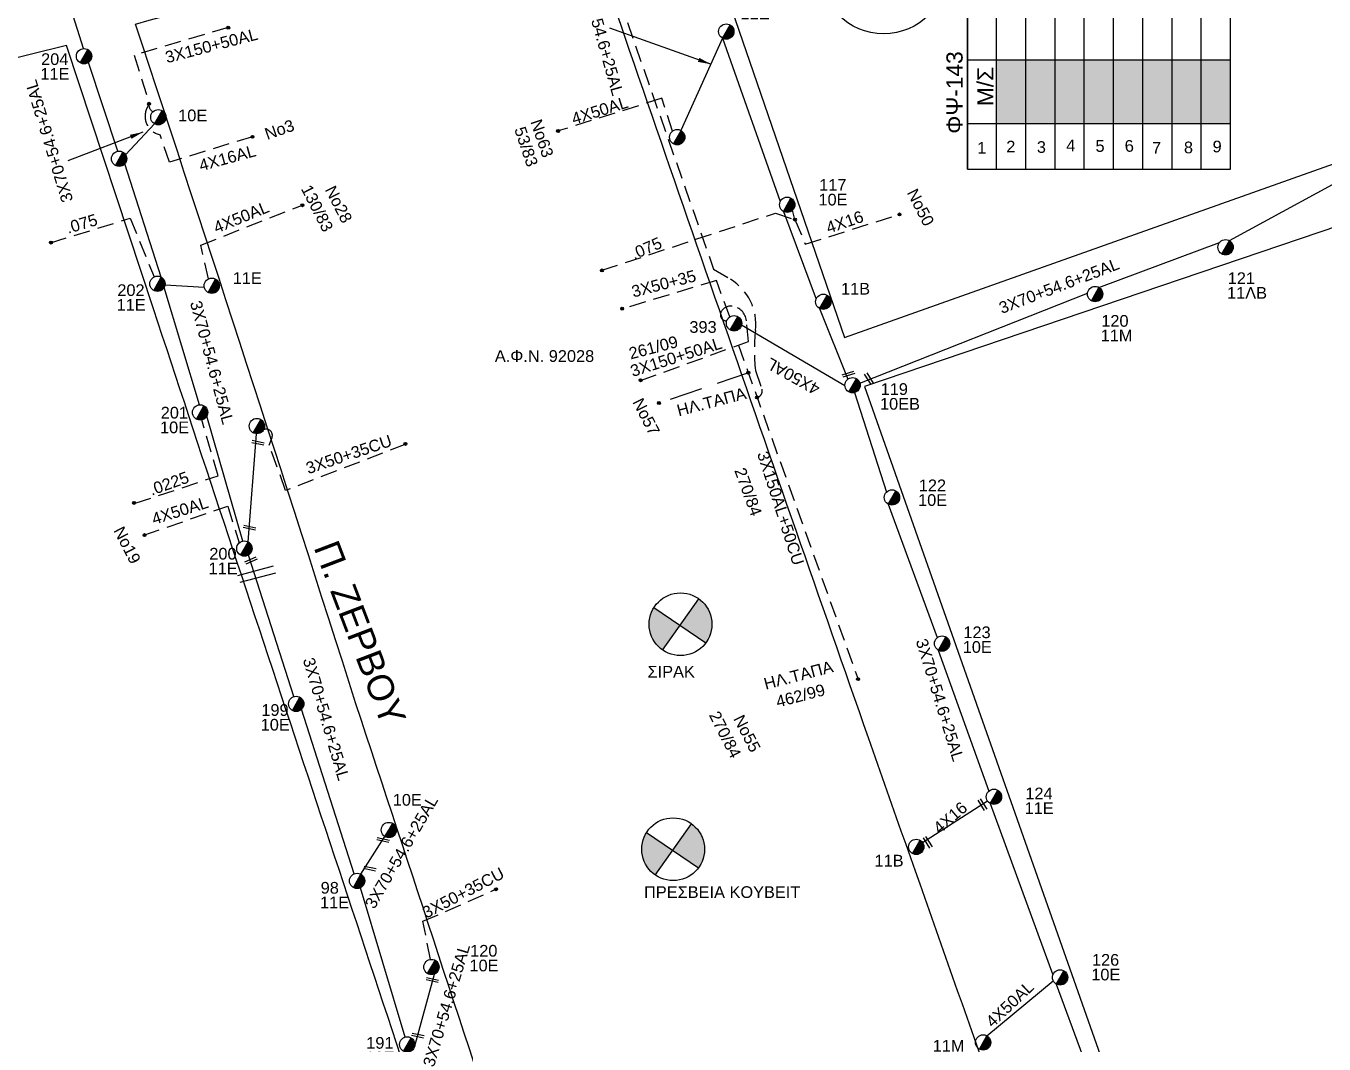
# Model space of a CAD drawing. Header units: millimetres. Extents: x 875 to 3140, y 727 to 1775.
# Drawn here: x 2335.9 to 2535.6, y 1036.3 to 1193 of the extents above; entities that cross this region are included whole.
import ezdxf
from ezdxf.enums import TextEntityAlignment as Align

# ---------------------------------------------------------------- set-up
doc = ezdxf.new("R2010")
doc.units = ezdxf.units.MM
doc.linetypes.add('DASHED', pattern=[19.05, 12.7, -6.35])
doc.linetypes.add('DASHEDX2', pattern=[38.1, 25.4, -12.7])
for name, color, linetype in [('Ασφαλειοκιβώτια Χ.Τ 9 αναχωρήσεων', 7, 'Continuous'), ('Γέφυρες Εναερίου Δικτύου', 7, 'Continuous'), ('Γυμνά εναέρια ΧΤ (3Φ)   3x50+35CU', 7, 'Continuous'), ('Γυμνά εναέρια ΧΤ (3Φ)   4x16AL', 7, 'Continuous'), ('Γυμνά εναέρια ΧΤ (3Φ)   4x50AL', 7, 'Continuous'), ('Εναέρια παροχή ΧΤ 4x16', 7, 'SYN_LINE'), ('Επιγραφές - Σχήματα', 7, 'Continuous'), ('Καλώδια ΧΤ   3x150+50AL', 7, 'DASHED'), ('Καλώδια ΧΤ   3x150AL+50CU', 7, 'DASHED'), ('Μηχανική τομή', 7, 'Continuous'), ('Στύλος ΦΜ', 7, 'Continuous'), ('Στύλος ΦΜ @ 1', 7, 'Continuous'), ('Συνδέσεις', 7, 'Continuous'), ('Συνεστραμμένα ΧΤ   3x70+54.6+25AL', 7, 'SYN_LINE'), ('Τομή', 7, 'Continuous'), ('Υπόβαθρο ΔΕΗ', 7, 'Continuous'), ('Υπόγεια Καλώδια Δικτύου ΧΤ   .075', 7, 'DASHED'), ('Υπόγεια καλώδια Παροχών ΧΤ   .0225', 7, 'DASHED')]:
    doc.layers.add(name, color=color, linetype=linetype)
doc.styles.add('ar', font='arial.ttf')
doc.styles.get("Standard").update_dxf_attribs({"font": 'arial.ttf'})
doc.linetypes.add('SYN_LINE', pattern='A,0.5,-0.0001,["/\\/\\/\\/",Standard,S=0.1,R=0,X=0,Y=-0.05],-0.25', length=0.7501)
doc.dimstyles.new('ISO-25', dxfattribs={"dimtxt": 2.5, "dimasz": 2.5, "dimexe": 1.25, "dimexo": 0.625, "dimtad": 1, "dimtxsty": 'Standard', "dimcen": 2.5, "dimadec": 0, "dimazin": 0, "dimtfac": 1, "dimtmove": 0, "dimatfit": 3, "dimfxl": 1, "dimarcsym": 0})

# ---------------------------------------------------------------- blocks, each defined once
blk = doc.blocks.new('ΥΠΑΡΧΩΝ ΤΣΙΜΕΝΤΕΝΙΟΣ ΣΤΥΛΟΣ')
at = {"layer": 'Στύλος ΦΜ'}
blk.add_hatch(color=256, dxfattribs=at).paths.add_polyline_path([(-1.29, -2.28, 0.574793), (2.62, 0, 0.268822), (1.3, 2.27)])
blk.add_line((-1.29, -2.28), (1.3, 2.27), dxfattribs=at)
blk.add_circle((0, 0), 2.62, dxfattribs=at)
at = {"layer": 'Στύλος ΦΜ', "flags": 4}
for tag, p in [('ΑΡΙΘΜΟΣ', (-4.68, 8.05)), ('ΤΥΠΟΣ', (-4.91, 3.03))]:
    blk.add_attdef(tag, p, '', height=4, dxfattribs=at)
blk = doc.blocks.new('ΤΟΜΗ')
at = {"layer": 'Τομή', "ltscale": 40}
for p, q in [((-5.68, 0), (5.68, 0)), ((5.68, -2.33), (-5.68, -2.33))]:
    blk.add_line(p, q, dxfattribs=at)
blk = doc.blocks.new('ΑΣΦΑΛΕΙΟΚΙΒΩΤΙΟ ΥΠΟΣΤΑΘΜΟΥ 9 ΑΝΑΧΩΡΗΣΕΩΝ')
at = {"layer": 'Ασφαλειοκιβώτια Χ.Τ 9 αναχωρήσεων', "ltscale": 40}
for p, q in [((-23.8, 40.36), (24.02, 40.36)), ((-9.72, 40.36), (-9.72, -40.64)), ((9.94, 40.36), (9.94, -40.64)), ((-23.8, 31.36), (24.02, 31.36)), ((-23.8, 22.36), (24.02, 22.36)), ((-23.8, 13.36), (24.02, 13.36)), ((-23.8, 4.36), (24.02, 4.36)), ((-23.8, -4.64), (24.02, -4.64)), ((-23.8, -13.64), (24.02, -13.64)), ((-23.8, -22.64), (24.02, -22.64)), ((-23.8, -31.64), (24.02, -31.64))]:
    blk.add_line(p, q, dxfattribs=at)
at = {"layer": 'Ασφαλειοκιβώτια Χ.Τ 9 αναχωρήσεων'}
blk.add_lwpolyline([(-23.8, -40.64), (24.02, -40.64), (24.02, 40.36), (-23.8, 40.36)], close=True, dxfattribs=at)
for s, rotation, p in [('1', 270, (-18.96, 37.31)), ('2', 270, (-18.6, 28.38)), ('3', 270, (-18.74, 18.97)), ('4', 270, (-18.26, 9.95)), ('5', 270, (-18.42, 0.93)), ('6', 274.9707, (-18.52, -8.21)), ('7', 270, (-19, -16.47)), ('8', 270, (-18.86, -26.29)), ('9', 266.863, (-18.5, -35))]:
    blk.add_text(s, height=3.6, rotation=rotation, dxfattribs=at).set_placement(p)
at = {"layer": 'Ασφαλειοκιβώτια Χ.Τ 9 αναχωρήσεων', "ltscale": 40}
for tag, height, p in [('ΟΝΟΜΑ', 5, (-0.16, 44.31)), ('ΚΕΙΜΕΝΟ 1', 2, (17.06, 35.59)), ('ΚΕΙΜΕΝΟ 2', 2, (17.06, 26.88)), ('ΚΕΙΜΕΝΟ 3', 2, (17.06, 17.69)), ('ΚΕΙΜΕΝΟ 4', 2, (17.06, 8.71)), ('ΚΕΙΜΕΝΟ 5', 2, (17.06, -0.13)), ('ΚΕΙΜΕΝΟ 6', 2, (17.06, -9.05)), ('ΚΕΙΜΕΝΟ 7', 2, (17.06, -18.13)), ('ΚΕΙΜΕΝΟ 8', 2, (17.06, -26.85)), ('ΚΕΙΜΕΝΟ 9', 2, (17.06, -35.99)), ('ΣΧ', 2, (-0.1, -42.64))]:
    blk.add_attdef(tag, text='', height=height, dxfattribs=at).set_placement(p, align=Align.MIDDLE_CENTER)
blk = doc.blocks.new('_ΣΥΝΔΕΣΗ')
at = {"layer": 'Συνδέσεις', "linetype": 'SYN_LINE', "ltscale": 40}
blk.add_hatch(color=256, dxfattribs=at).paths.add_polyline_path([(0.5, -0.01, 1), (-0.5, -0.01, 1)])
at = {"layer": 'Συνδέσεις'}
blk.add_circle((0, -0.01), 0.5, dxfattribs=at)
blk = doc.blocks.new('ΜΗΧΑΝΙΚΗ ΤΟΜΗ')
at = {"layer": 'Μηχανική τομή', "ltscale": 40}
for p, q in [((-1.89, 0.78), (1.89, 0.78)), ((1.89, 0), (-1.89, 0))]:
    blk.add_line(p, q, dxfattribs=at)

msp = doc.modelspace()

# ---------------------------------------------------------------- hatches: boundary and pattern name
at = {"layer": 'Ασφαλειοκιβώτια Χ.Τ 9 αναχωρήσεων', "ltscale": 20}
for color, points in [(1, [(2485.21, 1187.83), (2485.21, 1178), (2489.71, 1178), (2489.71, 1187.83)]), (151, [(2489.71, 1187.83), (2489.71, 1178), (2494.21, 1178), (2494.21, 1187.83)]), (6, [(2494.21, 1187.83), (2494.21, 1178), (2498.71, 1178), (2498.71, 1187.83)]), (27, [(2498.71, 1187.83), (2498.71, 1178), (2503.21, 1178), (2503.21, 1187.83)]), (85, [(2503.21, 1187.83), (2503.21, 1178), (2507.71, 1178), (2507.71, 1187.83)]), (173, [(2507.71, 1187.83), (2507.71, 1178), (2512.21, 1178), (2512.21, 1187.83)]), (5, [(2512.21, 1187.83), (2512.21, 1178), (2516.71, 1178), (2516.71, 1187.83)])]:
    msp.add_hatch(color=color, dxfattribs=at).paths.add_polyline_path(points)
at = {"layer": 'Επιγραφές - Σχήματα', "ltscale": 20}
h = msp.add_hatch(color=62, dxfattribs=at)
h.dxf.hatch_style = 1
h.paths.add_polyline_path([(2521.21, 1187.83), (2516.71, 1187.83), (2516.71, 1178), (2521.21, 1178)])
at = {"layer": 'Επιγραφές - Σχήματα'}
h = msp.add_hatch(color=1, dxfattribs=at)
h.paths.add_polyline_path([(2439.42, 1104.83), (2436.53, 1100.76), (2440.48, 1098.09, 0.158648), (2441.41, 1100.93, 0.239646)])
h.paths.add_polyline_path([(2436.53, 1100.76), (2432.49, 1103.49, 0.140748), (2431.75, 1100.93, 0.245453), (2433.82, 1096.96)])
h = msp.add_hatch(color=1, dxfattribs=at)
h.paths.add_polyline_path([(2438.28, 1070.2), (2435.38, 1066.13), (2439.34, 1063.45, 0.158648), (2440.26, 1066.3, 0.239646)])
h.paths.add_polyline_path([(2435.38, 1066.13), (2431.34, 1068.86, 0.140748), (2430.61, 1066.3, 0.245453), (2432.68, 1062.33)])

# ---------------------------------------------------------------- linework, layer by layer
at = {"layer": 'Γέφυρες Εναερίου Δικτύου', "color": 173, "linetype": 'DASHEDX2', "ltscale": 0.2}
msp.add_lwpolyline([(2447.02, 1139.61), (2433.25, 1134.94)], dxfattribs=at)
at = {"layer": 'Γυμνά εναέρια ΧΤ (3Φ)   3x50+35CU', "color": 173, "linetype": 'DASHED', "ltscale": 0.2}
msp.add_lwpolyline([(2444.15, 1148.23), (2442.11, 1153.87), (2427.61, 1149.46)], dxfattribs=at)
at = {"layer": 'Γυμνά εναέρια ΧΤ (3Φ)   3x50+35CU', "color": 1, "linetype": 'DASHED', "ltscale": 0.2}
msp.add_lwpolyline([(2394.29, 1128.63), (2375.81, 1121.53), (2373.3, 1128.52), (2373.72, 1129.67, 0.653418), (2372.44, 1130.89, 1.530414)], format="xyb", dxfattribs=at)
at = {"layer": 'Γυμνά εναέρια ΧΤ (3Φ)   3x50+35CU', "color": 5, "linetype": 'DASHED', "ltscale": 0.2}
msp.add_lwpolyline([(2398.11, 1049.34), (2396.94, 1055.2), (2408.18, 1060.13)], dxfattribs=at)
at = {"layer": 'Γυμνά εναέρια ΧΤ (3Φ)   4x16AL', "color": 1, "linetype": 'DASHED', "ltscale": 0.2}
msp.add_lwpolyline([(2370.74, 1175.98), (2357.95, 1172.04), (2356.51, 1176.27)], dxfattribs=at)
at = {"layer": 'Γυμνά εναέρια ΧΤ (3Φ)   4x50AL', "color": 151, "linetype": 'DASHED', "ltscale": 0.2}
msp.add_lwpolyline([(2435.34, 1176.83), (2433.72, 1181.89), (2417.73, 1176.86)], dxfattribs=at)
at = {"layer": 'Γυμνά εναέρια ΧΤ (3Φ)   4x50AL', "color": 1, "linetype": 'DASHED', "ltscale": 0.2}
for points in [[(2363.95, 1154.11), (2362.76, 1159.3), (2378.39, 1165.45)], [(2353.98, 1114.64), (2366.92, 1119.13), (2368.67, 1113.44)]]:
    msp.add_lwpolyline(points, dxfattribs=at)
at = {"layer": 'Γυμνά εναέρια ΧΤ (3Φ)   4x50AL', "color": 151, "linetype": 'SYN_LINE', "ltscale": 15}
msp.add_lwpolyline([(2445.96, 1147.01), (2461.88, 1137.67)], dxfattribs=at)
at = {"layer": 'Γυμνά εναέρια ΧΤ (3Φ)   4x50AL', "color": 151, "ltscale": 20}
msp.add_lwpolyline([(2483.73, 1037.57), (2493.94, 1046.02)], dxfattribs=at)
at = {"layer": 'Εναέρια παροχή ΧΤ 4x16', "color": 151, "linetype": 'DASHED', "ltscale": 0.2}
msp.add_lwpolyline([(2454.18, 1163.22), (2455.78, 1159.43), (2470.25, 1164.04)], dxfattribs=at)
at = {"layer": 'Εναέρια παροχή ΧΤ 4x16', "color": 151, "ltscale": 20}
msp.add_lwpolyline([(2473.82, 1067.33), (2483.82, 1073.74)], dxfattribs=at)
at = {"layer": 'Επιγραφές - Σχήματα', "color": 1}
for points in [[(2433.82, 1096.96), (2439.42, 1104.83)], [(2432.49, 1103.49), (2440.48, 1098.09)], [(2431.34, 1068.86), (2439.34, 1063.45)], [(2432.68, 1062.33), (2438.28, 1070.2)]]:
    msp.add_lwpolyline(points, dxfattribs=at)
at = {"layer": 'Επιγραφές - Σχήματα', "color": 202}
msp.add_circle((2467.83, 1201.65), 9.83, dxfattribs=at)
at = {"layer": 'Επιγραφές - Σχήματα', "color": 1}
for centre in [(2436.58, 1100.93), (2435.44, 1066.3)]:
    msp.add_circle(centre, 4.83, dxfattribs=at)
at = {"layer": 'Καλώδια ΧΤ   3x150+50AL', "color": 1, "ltscale": 0.2}
msp.add_lwpolyline([(2366.97, 1192.79), (2352.53, 1188.52), (2354.82, 1181.12), (2354.37, 1180.13, 0.457452), (2356.51, 1176.27, 0.111708)], format="xyb", dxfattribs=at)
at = {"layer": 'Καλώδια ΧΤ   3x150+50AL', "color": 173, "ltscale": 0.2}
msp.add_lwpolyline([(2430.44, 1138.45), (2447.04, 1144.47), (2446.71, 1147.66, 0.347116), (2444.53, 1149.9, 0.326212), (2442.79, 1148.95, 0.574903), (2443.7, 1147.64, 4.887089)], format="xyb", dxfattribs=at)
at = {"layer": 'Καλώδια ΧΤ   3x150+50AL', "color": 1, "ltscale": 0.2}
msp.add_arc((2355.91, 1180.85), 1.13, 166.2453, 244.2733, dxfattribs=at)
at = {"layer": 'Καλώδια ΧΤ   3x150AL+50CU', "color": 173, "ltscale": 0.2}
msp.add_lwpolyline([(2458.31, 1231.41, -0.729691), (2447.41, 1226.52), (2419.6, 1218.75), (2441.66, 1155.6), (2444.26, 1154.03, -0.294187), (2448.11, 1146.16, 0.058718), (2448.11, 1140), (2449.12, 1137.09)], format="xyb", dxfattribs=at)
msp.add_lwpolyline([(2445.48, 1143.91), (2463.89, 1092.48)], dxfattribs=at)
msp.add_arc((2448.16, 1136.83), 0.995, 281.6999, 15.4728, dxfattribs=at)
at = {"layer": 'Συνεστραμμένα ΧΤ   3x70+54.6+25AL', "color": 1, "ltscale": 15}
for points in [[(2344.74, 1189.54), (2341.21, 1200.63)], [(2350.01, 1173.75), (2345.51, 1187.42)]]:
    msp.add_lwpolyline(points, dxfattribs=at)
at = {"layer": 'Συνεστραμμένα ΧΤ   3x70+54.6+25AL', "color": 151, "ltscale": 20}
for points in [[(2443.03, 1191.15), (2436.65, 1176.93)], [(2443.03, 1191.15), (2451.93, 1166.02)], [(2463.34, 1136.58), (2468.26, 1121.28)], [(2468.53, 1119.43), (2476.08, 1098.87)], [(2476.24, 1096.94), (2484.04, 1075.26)], [(2484.23, 1073.35), (2493.87, 1046.99)], [(2494.4, 1045.55), (2506.54, 1012.61)]]:
    msp.add_lwpolyline(points, dxfattribs=at)
at = {"layer": 'Συνεστραμμένα ΧΤ   3x70+54.6+25AL', "color": 1, "ltscale": 8}
for points in [[(2351.2, 1173.2), (2355.65, 1177.96)], [(2357.27, 1153.2), (2363.3, 1152.82)]]:
    msp.add_lwpolyline(points, dxfattribs=at)
at = {"layer": 'Συνεστραμμένα ΧΤ   3x70+54.6+25AL', "color": 1, "ltscale": 20}
for points in [[(2356.69, 1154.36), (2351.06, 1171.78)], [(2362.55, 1134.71), (2357.14, 1152.77)], [(2369.21, 1113.72), (2363.69, 1132.97)], [(2370.06, 1113.6), (2371.34, 1130.26)]]:
    msp.add_lwpolyline(points, dxfattribs=at)
at = {"layer": 'Συνεστραμμένα ΧΤ   3x70+54.6+25AL', "color": 30, "ltscale": 20}
for points in [[(2521.03, 1159.98), (2542.72, 1171.8)], [(2500.96, 1152.78), (2519.52, 1159.69)], [(2464.18, 1138.06), (2499.2, 1151.89)]]:
    msp.add_lwpolyline(points, dxfattribs=at)
at = {"layer": 'Συνεστραμμένα ΧΤ   3x70+54.6+25AL', "color": 151, "ltscale": 15}
for points in [[(2452.41, 1164.49), (2457.44, 1150.95)], [(2457.97, 1149.55), (2462.33, 1138.65)]]:
    msp.add_lwpolyline(points, dxfattribs=at)
at = {"layer": 'Συνεστραμμένα ΧΤ   3x70+54.6+25AL', "color": 5, "ltscale": 20}
for points in [[(2377.06, 1089.79), (2370.12, 1111.59)], [(2386.36, 1062.51), (2378.27, 1087.84)], [(2394.21, 1037.37), (2387.32, 1060.37)]]:
    msp.add_lwpolyline(points, dxfattribs=at)
at = {"layer": 'Συνεστραμμένα ΧΤ   3x70+54.6+25AL', "color": 5, "ltscale": 10}
msp.add_lwpolyline([(2387.41, 1062.45), (2391.7, 1069.25)], dxfattribs=at)
at = {"layer": 'Συνεστραμμένα ΧΤ   3x70+54.6+25AL', "color": 5, "ltscale": 15}
msp.add_lwpolyline([(2395.63, 1035.83), (2398.71, 1047.09)], dxfattribs=at)
at = {"layer": 'Υπόβαθρο ΔΕΗ'}
msp.add_lwpolyline([(2461.81, 1145.05), (2588.2, 1189.97, 0.551971), (2589.49, 1194.67), (2514.33, 1235.41), (2439.43, 1216.56, 0.356539), (2438.84, 1211.98)], format="xyb", close=True, dxfattribs=at)
for points in [[(2352.7, 1193.32, -0.007855), (2421.13, 1211.27, 0.001337), (2465.44, 1083.51, -0.000619), (2511.56, 952.19, 0.014697), (2441.74, 931.04, -0.036198), (2437.03, 934.03, 0.001831), (2386.63, 1088.69, 0.002955), (2352.7, 1193.32, -0.869553)], [(2342.09, 1190), (2298.78, 1179.32, -0.233538), (2276.31, 1136.63), (2303.27, 1055.31, -0.001469), (2353.66, 903.71, 0.024015), (2428.11, 927.35, 0.00669), (2399.02, 1017.97, -0.000418), (2355.48, 1149.48, 0.059812)], [(2565.75, 1068.39, -0.347714), (2552.82, 1094.28, -0.289098), (2567.94, 1118.85, -0.138948), (2592.43, 1119.71), (2595.91, 1123.03), (2629.42, 1104.66, -0.113892), (2690.97, 1131.2, 0.014977), (2690.41, 1140.58), (2606.28, 1185.46), (2541, 1163.36), (2464.9, 1137.51)], [(2464.9, 1137.51), (2515.27, 994.65), (2523.71, 970.83), (2544.91, 963.13), (2633.41, 992.19), (2680.43, 1006.7, -0.388703), (2707.12, 1047.02), (2696.77, 1121.18, 0.107065), (2639.05, 1099.91, -0.239789), (2664.01, 1064.39, -0.309908), (2644.56, 1034.4, -0.164304), (2617.66, 1033.84, 0.250186)]]:
    msp.add_lwpolyline(points, format="xyb", dxfattribs=at)
msp.add_lwpolyline([(2355.48, 1149.48), (2342.09, 1190)], dxfattribs=at)
at = {"layer": 'Υπόγεια Καλώδια Δικτύου ΧΤ   .075', "color": 151, "ltscale": 0.2}
msp.add_lwpolyline([(2424.47, 1155.42), (2451.2, 1164.23), (2454.18, 1163.22), (2453.8, 1164.65)], dxfattribs=at)
at = {"layer": 'Υπόγεια Καλώδια Δικτύου ΧΤ   .075', "color": 1, "ltscale": 0.2}
msp.add_lwpolyline([(2339.62, 1159.65), (2351.92, 1163.43), (2355.57, 1154.39)], dxfattribs=at)
at = {"layer": 'Υπόγεια καλώδια Παροχών ΧΤ   .0225', "color": 1, "ltscale": 0.2}
msp.add_lwpolyline([(2352.64, 1119.55), (2365.42, 1123.78), (2362.91, 1132.39)], dxfattribs=at)

# ---------------------------------------------------------------- block references
at = {"layer": 'Ασφαλειοκιβώτια Χ.Τ 9 αναχωρήσεων', "xscale": 0.5, "yscale": 0.5, "zscale": 0.5, "rotation": 90}
msp.add_blockref('ΑΣΦΑΛΕΙΟΚΙΒΩΤΙΟ ΥΠΟΣΤΑΘΜΟΥ 9 ΑΝΑΧΩΡΗΣΕΩΝ', (2500.89, 1182.86), dxfattribs=at).add_auto_attribs({'ΟΝΟΜΑ': 'ΦΨ-143'})
at = {"layer": 'Μηχανική τομή'}
for p, xscale, yscale, zscale, rotation in [((2462.47, 1139.25), 0.4999999999995703, 0.4999999999995703, 0.4999999999995703, 17.06631977406026), ((2465.41, 1138.65), 0.4999999999994406, 0.4999999999994406, 0.4999999999994406, 302.0004148180496), ((2371.53, 1128.67), 0.4999999999995703, 0.4999999999995703, 0.4999999999995703, 348.1083737771013), ((2370.23, 1115.61), 0.4999999999995703, 0.4999999999995703, 0.4999999999995703, 348.1083737771013), ((2370.57, 1110.58), 0.4999999999995623, 0.4999999999995623, 0.4999999999995623, 23.94211243953546), ((2482.86, 1073.06), 0.4999999999994406, 0.4999999999994406, 0.4999999999994406, 302.0004148180496), ((2390.77, 1067.53), 0.4999999999995703, 0.4999999999995703, 0.4999999999995703, 348.1083737771013), ((2474.46, 1067.27), 0.4999999999994406, 0.4999999999994406, 0.4999999999994406, 302.0004148180496), ((2388.72, 1063.14), 0.4999999999995703, 0.4999999999995703, 0.4999999999995703, 348.1083737771013), ((2398.35, 1045.98), 0.4999999999995703, 0.4999999999995703, 0.4999999999995703, 348.1083737771013), ((2396.13, 1037.43), 0.4999999999995703, 0.4999999999995703, 0.4999999999995703, 348.1083737771013)]:
    msp.add_blockref('ΜΗΧΑΝΙΚΗ ΤΟΜΗ', p, dxfattribs=dict(at, xscale=xscale, yscale=yscale, zscale=zscale, rotation=rotation))
at = {"layer": 'Στύλος ΦΜ @ 1', "ltscale": 40}
ref = msp.add_blockref('ΥΠΑΡΧΩΝ ΤΣΙΜΕΝΤΕΝΙΟΣ ΣΤΥΛΟΣ', (2443.62, 1192.17), dxfattribs=dict(at, xscale=0.4499999999998181, yscale=0.4499999999998181, zscale=0.4499999999998181))
ref.add_attrib('ΤΥΠΟΣ', '11E', (2445.8, 1194.05), dxfattribs={"layer": 'Στύλος ΦΜ', "height": 1.8, "flags": 4})
ref = msp.add_blockref('ΥΠΑΡΧΩΝ ΤΣΙΜΕΝΤΕΝΙΟΣ ΣΤΥΛΟΣ', (2344.8, 1188.37), dxfattribs=dict(at, xscale=0.4499999999998181, yscale=0.4499999999998181, zscale=0.4499999999998181))
ref.add_attrib('ΤΥΠΟΣ', '11E', (2338.08, 1184.75), dxfattribs={"layer": 'Στύλος ΦΜ', "height": 1.8, "flags": 4})
ref.add_attrib('ΑΡΙΘΜΟΣ', '204', (2338.19, 1187.02), dxfattribs={"layer": 'Στύλος ΦΜ', "height": 1.8, "flags": 4})
ref = msp.add_blockref('ΥΠΑΡΧΩΝ ΤΣΙΜΕΝΤΕΝΙΟΣ ΣΤΥΛΟΣ', (2356.23, 1178.98), dxfattribs=dict(at, xscale=0.4499999999998181, yscale=0.4499999999998181, zscale=0.4499999999998181))
ref.add_attrib('ΤΥΠΟΣ', '10E', (2359.28, 1178.36), dxfattribs={"layer": 'Στύλος ΦΜ', "height": 1.8, "flags": 4})
at = {"layer": 'Στύλος ΦΜ @ 1', "ltscale": 40, "xscale": 0.4499999999998181, "yscale": 0.4499999999998181, "zscale": 0.4499999999998181}
for p in [(2436.07, 1175.91), (2350.2, 1172.59), (2371.4, 1131.44)]:
    msp.add_blockref('ΥΠΑΡΧΩΝ ΤΣΙΜΕΝΤΕΝΙΟΣ ΣΤΥΛΟΣ', p, dxfattribs=at)
at = {"layer": 'Στύλος ΦΜ @ 1', "ltscale": 40}
ref = msp.add_blockref('ΥΠΑΡΧΩΝ ΤΣΙΜΕΝΤΕΝΙΟΣ ΣΤΥΛΟΣ', (2452.99, 1165.51), dxfattribs=dict(at, xscale=0.4499999999998181, yscale=0.4499999999998181, zscale=0.4499999999998181))
ref.add_attrib('ΤΥΠΟΣ', '10E', (2457.8, 1165.4), dxfattribs={"layer": 'Στύλος ΦΜ', "height": 1.8, "flags": 4})
ref.add_attrib('ΑΡΙΘΜΟΣ', '117', (2457.91, 1167.66), dxfattribs={"layer": 'Στύλος ΦΜ', "height": 1.8, "flags": 4})
ref = msp.add_blockref('ΥΠΑΡΧΩΝ ΤΣΙΜΕΝΤΕΝΙΟΣ ΣΤΥΛΟΣ', (2520.44, 1158.96), dxfattribs=dict(at, xscale=0.4499999999998181, yscale=0.4499999999998181, zscale=0.4499999999998181))
ref.add_attrib('ΤΥΠΟΣ', '11ΛB', (2520.67, 1151.04), dxfattribs={"layer": 'Στύλος ΦΜ', "height": 1.8, "flags": 4})
ref.add_attrib('ΑΡΙΘΜΟΣ', '121', (2520.77, 1153.3), dxfattribs={"layer": 'Στύλος ΦΜ', "height": 1.8, "flags": 4})
ref = msp.add_blockref('ΥΠΑΡΧΩΝ ΤΣΙΜΕΝΤΕΝΙΟΣ ΣΤΥΛΟΣ', (2356.1, 1153.34), dxfattribs=dict(at, xscale=0.4499999999998181, yscale=0.4499999999998181, zscale=0.4499999999998181))
ref.add_attrib('ΤΥΠΟΣ', '11E', (2349.81, 1149.19), dxfattribs={"layer": 'Στύλος ΦΜ', "height": 1.8, "flags": 4})
ref.add_attrib('ΑΡΙΘΜΟΣ', '202', (2349.92, 1151.46), dxfattribs={"layer": 'Στύλος ΦΜ', "height": 1.8, "flags": 4})
ref = msp.add_blockref('ΥΠΑΡΧΩΝ ΤΣΙΜΕΝΤΕΝΙΟΣ ΣΤΥΛΟΣ', (2364.46, 1153.04), dxfattribs=dict(at, xscale=0.4499999999998181, yscale=0.4499999999998181, zscale=0.4499999999998181))
ref.add_attrib('ΤΥΠΟΣ', '11E', (2367.68, 1153.32), dxfattribs={"layer": 'Στύλος ΦΜ', "height": 1.8, "flags": 4})
ref = msp.add_blockref('ΥΠΑΡΧΩΝ ΤΣΙΜΕΝΤΕΝΙΟΣ ΣΤΥΛΟΣ', (2458.55, 1150.57), dxfattribs=dict(at, xscale=0.4499999999998181, yscale=0.4499999999998181, zscale=0.4499999999998181))
ref.add_attrib('ΤΥΠΟΣ', '11B', (2461.27, 1151.68), dxfattribs={"layer": 'Στύλος ΦΜ', "height": 1.8, "flags": 4})
ref = msp.add_blockref('ΥΠΑΡΧΩΝ ΤΣΙΜΕΝΤΕΝΙΟΣ ΣΤΥΛΟΣ', (2500.37, 1151.76), dxfattribs=dict(at, xscale=0.4499999999998181, yscale=0.4499999999998181, zscale=0.4499999999998181))
ref.add_attrib('ΤΥΠΟΣ', '11M', (2501.22, 1144.47), dxfattribs={"layer": 'Στύλος ΦΜ', "height": 1.8, "flags": 4})
ref.add_attrib('ΑΡΙΘΜΟΣ', '120', (2501.32, 1146.73), dxfattribs={"layer": 'Στύλος ΦΜ', "height": 1.8, "flags": 4})
ref = msp.add_blockref('ΥΠΑΡΧΩΝ ΤΣΙΜΕΝΤΕΝΙΟΣ ΣΤΥΛΟΣ', (2444.81, 1147.26), dxfattribs=dict(at, xscale=0.4499999999998181, yscale=0.4499999999998181, zscale=0.4499999999998181))
ref.add_attrib('ΤΥΠΟΣ', '393', (2437.94, 1145.79), dxfattribs={"layer": 'Στύλος ΦΜ', "height": 1.8, "flags": 4})
ref = msp.add_blockref('ΥΠΑΡΧΩΝ ΤΣΙΜΕΝΤΕΝΙΟΣ ΣΤΥΛΟΣ', (2463.05, 1137.72), dxfattribs=dict(at, xscale=0.4499999999998181, yscale=0.4499999999998181, zscale=0.4499999999998181))
ref.add_attrib('ΤΥΠΟΣ', '10EB', (2467.27, 1133.96), dxfattribs={"layer": 'Στύλος ΦΜ', "height": 1.8, "flags": 4})
ref.add_attrib('ΑΡΙΘΜΟΣ', '119', (2467.37, 1136.23), dxfattribs={"layer": 'Στύλος ΦΜ', "height": 1.8, "flags": 4})
ref = msp.add_blockref('ΥΠΑΡΧΩΝ ΤΣΙΜΕΝΤΕΝΙΟΣ ΣΤΥΛΟΣ', (2362.66, 1133.54), dxfattribs=dict(at, xscale=0.4499999999998181, yscale=0.4499999999998181, zscale=0.4499999999998181))
ref.add_attrib('ΤΥΠΟΣ', '10E', (2356.49, 1130.34), dxfattribs={"layer": 'Στύλος ΦΜ', "height": 1.8, "flags": 4})
ref.add_attrib('ΑΡΙΘΜΟΣ', '201', (2356.6, 1132.6), dxfattribs={"layer": 'Στύλος ΦΜ', "height": 1.8, "flags": 4})
ref = msp.add_blockref('ΥΠΑΡΧΩΝ ΤΣΙΜΕΝΤΕΝΙΟΣ ΣΤΥΛΟΣ', (2469.11, 1120.45), dxfattribs=dict(at, xscale=0.4499999999998181, yscale=0.4499999999998181, zscale=0.4499999999998181))
ref.add_attrib('ΤΥΠΟΣ', '10E', (2473.13, 1119.15), dxfattribs={"layer": 'Στύλος ΦΜ', "height": 1.8, "flags": 4})
ref.add_attrib('ΑΡΙΘΜΟΣ', '122', (2473.24, 1121.41), dxfattribs={"layer": 'Στύλος ΦΜ', "height": 1.8, "flags": 4})
ref = msp.add_blockref('ΥΠΑΡΧΩΝ ΤΣΙΜΕΝΤΕΝΙΟΣ ΣΤΥΛΟΣ', (2369.47, 1112.58), dxfattribs=dict(at, xscale=0.4499999999998181, yscale=0.4499999999998181, zscale=0.4499999999998181))
ref.add_attrib('ΤΥΠΟΣ', '11E', (2363.96, 1108.63), dxfattribs={"layer": 'Στύλος ΦΜ', "height": 1.8, "flags": 4})
ref.add_attrib('ΑΡΙΘΜΟΣ', '200', (2364.07, 1110.89), dxfattribs={"layer": 'Στύλος ΦΜ', "height": 1.8, "flags": 4})
ref = msp.add_blockref('ΥΠΑΡΧΩΝ ΤΣΙΜΕΝΤΕΝΙΟΣ ΣΤΥΛΟΣ', (2476.83, 1097.96), dxfattribs=dict(at, xscale=0.4499999999998181, yscale=0.4499999999998181, zscale=0.4499999999998181))
ref.add_attrib('ΤΥΠΟΣ', '10E', (2480, 1096.53), dxfattribs={"layer": 'Στύλος ΦΜ', "height": 1.8, "flags": 4})
ref.add_attrib('ΑΡΙΘΜΟΣ', '123', (2480.1, 1098.79), dxfattribs={"layer": 'Στύλος ΦΜ', "height": 1.8, "flags": 4})
ref = msp.add_blockref('ΥΠΑΡΧΩΝ ΤΣΙΜΕΝΤΕΝΙΟΣ ΣΤΥΛΟΣ', (2377.44, 1088.67), dxfattribs=dict(at, xscale=0.4499999999998181, yscale=0.4499999999998181, zscale=0.4499999999998181))
ref.add_attrib('ΤΥΠΟΣ', '10E', (2371.98, 1084.57), dxfattribs={"layer": 'Στύλος ΦΜ', "height": 1.8, "flags": 4})
ref.add_attrib('ΑΡΙΘΜΟΣ', '199', (2372.08, 1086.83), dxfattribs={"layer": 'Στύλος ΦΜ', "height": 1.8, "flags": 4})
ref = msp.add_blockref('ΥΠΑΡΧΩΝ ΤΣΙΜΕΝΤΕΝΙΟΣ ΣΤΥΛΟΣ', (2391.7, 1069.26), dxfattribs=dict(at, xscale=0.4499999999998181, yscale=0.4499999999998181, zscale=0.4499999999998181))
ref.add_attrib('ΤΥΠΟΣ', '10E', (2392.3, 1073), dxfattribs={"layer": 'Στύλος ΦΜ', "height": 1.8, "flags": 4})
ref = msp.add_blockref('ΥΠΑΡΧΩΝ ΤΣΙΜΕΝΤΕΝΙΟΣ ΣΤΥΛΟΣ', (2484.81, 1074.37), dxfattribs=dict(at, xscale=0.4499999999998181, yscale=0.4499999999998181, zscale=0.4499999999998181))
ref.add_attrib('ΤΥΠΟΣ', '11E', (2489.52, 1071.72), dxfattribs={"layer": 'Στύλος ΦΜ', "height": 1.8, "flags": 4})
ref.add_attrib('ΑΡΙΘΜΟΣ', '124', (2489.63, 1073.98), dxfattribs={"layer": 'Στύλος ΦΜ', "height": 1.8, "flags": 4})
ref = msp.add_blockref('ΥΠΑΡΧΩΝ ΤΣΙΜΕΝΤΕΝΙΟΣ ΣΤΥΛΟΣ', (2472.85, 1066.66), dxfattribs=dict(at, xscale=0.4499999999998181, yscale=0.4499999999998181, zscale=0.4499999999998181))
ref.add_attrib('ΤΥΠΟΣ', '11B', (2466.43, 1063.64), dxfattribs={"layer": 'Στύλος ΦΜ', "height": 1.8, "flags": 4})
ref = msp.add_blockref('ΥΠΑΡΧΩΝ ΤΣΙΜΕΝΤΕΝΙΟΣ ΣΤΥΛΟΣ', (2386.82, 1061.43), dxfattribs=dict(at, xscale=0.4499999999998181, yscale=0.4499999999998181, zscale=0.4499999999998181))
ref.add_attrib('ΤΥΠΟΣ', '11E', (2381.11, 1057.2), dxfattribs={"layer": 'Στύλος ΦΜ', "height": 1.8, "flags": 4})
ref.add_attrib('ΑΡΙΘΜΟΣ', '98', (2381.21, 1059.46), dxfattribs={"layer": 'Στύλος ΦΜ', "height": 1.8, "flags": 4})
ref = msp.add_blockref('ΥΠΑΡΧΩΝ ΤΣΙΜΕΝΤΕΝΙΟΣ ΣΤΥΛΟΣ', (2398.25, 1048.17), dxfattribs=dict(at, xscale=0.4499999999998181, yscale=0.4499999999998181, zscale=0.4499999999998181))
ref.add_attrib('ΤΥΠΟΣ', '10E', (2404.1, 1047.5), dxfattribs={"layer": 'Στύλος ΦΜ', "height": 1.8, "flags": 4})
ref.add_attrib('ΑΡΙΘΜΟΣ', '120', (2404.21, 1049.77), dxfattribs={"layer": 'Στύλος ΦΜ', "height": 1.8, "flags": 4})
ref = msp.add_blockref('ΥΠΑΡΧΩΝ ΤΣΙΜΕΝΤΕΝΙΟΣ ΣΤΥΛΟΣ', (2494.98, 1046.57), dxfattribs=dict(at, xscale=0.4499999999998181, yscale=0.4499999999998181, zscale=0.4499999999998181))
ref.add_attrib('ΤΥΠΟΣ', '10E', (2499.78, 1046.11), dxfattribs={"layer": 'Στύλος ΦΜ', "height": 1.8, "flags": 4})
ref.add_attrib('ΑΡΙΘΜΟΣ', '126', (2499.88, 1048.37), dxfattribs={"layer": 'Στύλος ΦΜ', "height": 1.8, "flags": 4})
ref = msp.add_blockref('ΥΠΑΡΧΩΝ ΤΣΙΜΕΝΤΕΝΙΟΣ ΣΤΥΛΟΣ', (2394.53, 1036.24), dxfattribs=dict(at, xscale=0.4499999999998181, yscale=0.4499999999998181, zscale=0.4499999999998181))
ref.add_attrib('ΤΥΠΟΣ', '10E', (2388.11, 1033.32), dxfattribs={"layer": 'Στύλος ΦΜ', "height": 1.8, "flags": 4})
ref.add_attrib('ΑΡΙΘΜΟΣ', '191', (2388.22, 1035.59), dxfattribs={"layer": 'Στύλος ΦΜ', "height": 1.8, "flags": 4})
ref = msp.add_blockref('ΥΠΑΡΧΩΝ ΤΣΙΜΕΝΤΕΝΙΟΣ ΣΤΥΛΟΣ', (2483.14, 1036.55), dxfattribs=dict(at, xscale=0.4499999999998181, yscale=0.4499999999998181, zscale=0.4499999999998181))
ref.add_attrib('ΤΥΠΟΣ', '11M', (2475.38, 1035.15), dxfattribs={"layer": 'Στύλος ΦΜ', "height": 1.8, "flags": 4})
at = {"layer": 'Συνδέσεις', "xscale": 0.4500000000000455, "yscale": 0.4500000000000455, "zscale": 0.4500000000000455}
for p in [(2366.99, 1192.77), (2354.81, 1181.06), (2417.73, 1176.86), (2370.72, 1175.97), (2378.4, 1165.43), (2454.18, 1163.23), (2470.27, 1164.02), (2339.7, 1159.69), (2424.48, 1155.4), (2427.6, 1149.51), (2430.44, 1138.5), (2447.01, 1139.66), (2433.25, 1134.99), (2448.36, 1135.86), (2394.25, 1128.7), (2352.5, 1119.62), (2354.1, 1114.66), (2463.89, 1092.48), (2408.19, 1060.14)]:
    msp.add_blockref('_ΣΥΝΔΕΣΗ', p, dxfattribs=at)
at = {"layer": 'Τομή', "xscale": 0.5000000000003176, "yscale": 0.5000000000003176, "zscale": 0.5000000000003176, "rotation": 194.8380373348675}
msp.add_blockref('ΤΟΜΗ', (2371.5, 1108.06), dxfattribs=at)

# ---------------------------------------------------------------- texts
at = {"layer": 'Γυμνά εναέρια ΧΤ (3Φ)   3x50+35CU', "ltscale": 20}
for rotation, p in [(18.7182, (2385.54, 1127.09)), (27.7077, (2403.14, 1059.6))]:
    msp.add_text('3X50+35CU', height=1.8, rotation=rotation, dxfattribs=at).set_placement(p, align=Align.MIDDLE)
at = {"layer": 'Γυμνά εναέρια ΧΤ (3Φ)   4x16AL', "ltscale": 20}
msp.add_text('4X16AL', height=1.8, rotation=15.4484, dxfattribs=at).set_placement((2366.86, 1172.71), align=Align.MIDDLE)
at = {"layer": 'Γυμνά εναέρια ΧΤ (3Φ)   4x50AL', "ltscale": 20}
for rotation, p in [(17.5507, (2424.15, 1180.03)), (22.2745, (2368.98, 1163.6)), (150.7743, (2453.88, 1139.08)), (17.6358, (2359.55, 1118.43)), (43.3228, (2487.23, 1042.46))]:
    msp.add_text('4X50AL', height=1.8, rotation=rotation, dxfattribs=at).set_placement(p, align=Align.MIDDLE)
at = {"layer": 'Εναέρια παροχή ΧΤ 4x16', "ltscale": 20}
for rotation, p in [(18.8538, (2461.84, 1162.85)), (40.8024, (2478.07, 1071.17))]:
    msp.add_text('4X16', height=1.8, rotation=rotation, dxfattribs=at).set_placement(p, align=Align.MIDDLE)
at = {"layer": 'Επιγραφές - Σχήματα', "ltscale": 20, "attachment_point": 1, "style": 'ar'}
for s, insert, char_height, width, rotation in [('Μ/Σ', (2482.23, 1180.69), 2.5, 5.7375, 90), ('Νο3', (2372.39, 1177.18), 1.8, 7.4435, 19.1016), ('Νο63', (2415.16, 1178.87), 1.8, 7.4435, 288.7331), ('53/83', (2412.68, 1177.72), 1.8, 7.4435, 288.7331), ('130/83', (2379.74, 1168.8), 1.8, 7.4435, 297.0298), ('Νο28', (2383.42, 1168.66), 1.8, 7.4435, 297.0298), ('Νο50', (2472.96, 1168.2), 1.8, 7.4435, 297.0298), ('3Χ50+35', (2428.86, 1152.96), 1.8, 16.248, 14.5719), ('261/09', (2428.45, 1143.43), 1.8, 7.4435, 14.6726), ('ΗΛ.ΤΑΠΑ', (2435.84, 1134.66), 1.8, 7.4435, 14.6726), ('Νο57', (2430.74, 1135.97), 1.8, 7.4435, 297.0298), ('270/84', (2446.52, 1125.24), 1.8, 7.4435, 290.157), ('Νο19', (2350.88, 1116.2), 1.8, 7.4435, 297.0298), ('Π. ΖΕΡΒΟΥ', (2383.82, 1114.21), 4, 54.7815, 290.8679), ('ΗΛ.ΤΑΠΑ', (2449.22, 1092.58), 1.8, 7.4435, 14.6726), ('462/99', (2451.08, 1089.84), 1.8, 7.4435, 14.6726), ('270/84', (2442.5, 1087.79), 1.8, 7.4435, 297.0298), ('Νο55', (2446.26, 1087.21), 1.8, 7.4435, 297.0298)]:
    msp.add_mtext(s, dxfattribs=dict(at, insert=insert, char_height=char_height, width=width, rotation=rotation))
at = {"layer": 'Επιγραφές - Σχήματα', "color": 1, "ltscale": 20, "char_height": 1.8, "attachment_point": 1, "style": 'ar'}
for s, insert, width in [('Α.Φ.Ν. 92028', (2408.01, 1143.12), 22.3236), ('ΣΙΡΑΚ', (2431.5, 1094.53), 23.6018), ('ΠΡΕΣΒΕΙΑ ΚΟΥΒΕΙΤ', (2430.96, 1060.6), 23.6018)]:
    msp.add_mtext(s, dxfattribs=dict(at, insert=insert, width=width))
at = {"layer": 'Καλώδια ΧΤ   3x150+50AL', "ltscale": 0.2}
for rotation, p in [(14.6297, (2364.4, 1190)), (17.7302, (2435.9, 1142.07))]:
    msp.add_text('3X150+50AL', height=1.8, rotation=rotation, dxfattribs=at).set_placement(p, align=Align.MIDDLE)
at = {"layer": 'Καλώδια ΧΤ   3x150AL+50CU', "ltscale": 0.2}
msp.add_text('3X150AL+50CU', height=1.8, rotation=287.8334, dxfattribs=at).set_placement((2451.99, 1118.79), align=Align.MIDDLE)
at = {"layer": 'Συνεστραμμένα ΧΤ   3x70+54.6+25AL', "ltscale": 20}
for rotation, p in [(285.7216, (2424.33, 1191.79)), (106.9894, (2339.42, 1175.29)), (20.9519, (2494.82, 1153.03)), (284.9683, (2364.49, 1141.22)), (287.1421, (2476.5, 1089.28)), (286.3022, (2382.06, 1086.35)), (59.6773, (2393.63, 1065.88)), (73.3711, (2400.56, 1042.29))]:
    msp.add_text('3X70+54.6+25AL', height=1.8, rotation=rotation, dxfattribs=at).set_placement(p, align=Align.MIDDLE)
at = {"layer": 'Υπόγεια Καλώδια Δικτύου ΧΤ   .075', "ltscale": 0.2}
for rotation, p in [(16.6126, (2344.44, 1162.59)), (23.505, (2431.31, 1158.81))]:
    msp.add_text('.075', height=1.8, rotation=rotation, dxfattribs=at).set_placement(p, align=Align.MIDDLE)
at = {"layer": 'Υπόγεια καλώδια Παροχών ΧΤ   .0225', "ltscale": 0.2}
msp.add_text('.0225', height=1.8, rotation=19.6381, dxfattribs=at).set_placement((2357.86, 1122.61), align=Align.MIDDLE)

# ---------------------------------------------------------------- leaders
at = {"layer": 'Επιγραφές - Σχήματα', "ltscale": 40}
for points in [[(2441.24, 1187.14), (2425.72, 1192.71)], [(2353.85, 1176.69), (2342.32, 1172.25)]]:
    msp.add_leader(points, dimstyle='ISO-25', override={"dimasz": 2, "dimtad": 0}, dxfattribs=at)

doc.saveas('drawing.dxf')
